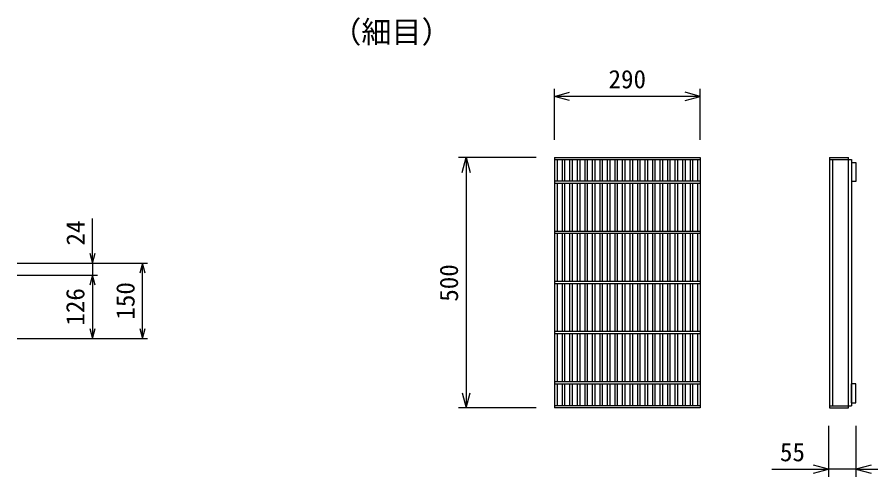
# Model space of a CAD drawing. Units: millimetres, scale not verified. Extents: x -12600 to 12600, y -8910 to 8910.
# Drawn here: x 9244 to 10960, y -4427 to -3510 of the extents above; entities that cross this region are included whole.
import ezdxf
from ezdxf.enums import TextEntityAlignment as Align

# ---------------------------------------------------------------- set-up
doc = ezdxf.new("R2010")
doc.units = ezdxf.units.MM
doc.header["$LTSCALE"] = 30
for name, color, linetype, lineweight in [('0-0_DIM', 7, 'Continuous', 25), ('0-2_HATCH', 6, 'Continuous', 25), ('0-7_TXT', 7, 'Continuous', 25)]:
    doc.layers.add(name, color=color, linetype=linetype, lineweight=lineweight)
doc.styles.add('ＭＳ ゴシック', font='')
doc.styles.get('ＭＳ ゴシック').set_extended_font_data('MS Gothic')

msp = doc.modelspace()

# ---------------------------------------------------------------- linework, layer by layer
at = {"layer": '0-0_DIM'}
for p, q in [((10315.56, -3754.79), (10315.56, -3653.2)), ((10605.56, -3754.79), (10605.56, -3653.2)), ((10605.56, -3668.2), (10315.56, -3668.2)), ((10279.06, -3790.01), (10124.06, -3790.01)), ((10139.06, -3790.01), (10139.06, -4290.01)), ((9394.12, -4001.23), (9394.12, -3912.26)), ((9244.12, -4001.23), (9504.12, -4001.23)), ((9394.12, -4001.23), (9394.12, -4025.22)), ((9494.12, -4151.22), (9494.12, -4001.23)), ((9244.12, -4025.22), (9404.12, -4025.22)), ((9394.12, -4025.22), (9394.12, -4151.22)), ((9244.12, -4151.22), (9504.12, -4151.22)), ((10279.06, -4290.01), (10124.06, -4290.01)), ((10861.46, -4325.73), (10861.46, -4427.32)), ((10916.46, -4325.73), (10916.46, -4427.32)), ((10748.85, -4412.32), (10861.46, -4412.32)), ((10916.46, -4412.32), (10861.46, -4412.32)), ((10916.46, -4412.32), (10959.93, -4412.32))]:
    msp.add_line(p, q, dxfattribs=at)
for points in [[(10345.56, -3676.24), (10315.56, -3668.2), (10345.56, -3660.16)], [(10575.56, -3676.24), (10605.56, -3668.2), (10575.56, -3660.16)], [(10131.02, -3820.01), (10139.06, -3790.01), (10147.1, -3820.01)], [(9388.77, -3981.23), (9394.12, -4001.23), (9399.48, -3981.23)], [(9499.48, -4021.23), (9494.12, -4001.23), (9488.77, -4021.23)], [(9399.48, -4045.22), (9394.12, -4025.22), (9388.77, -4045.22)], [(9388.77, -4131.22), (9394.12, -4151.22), (9399.48, -4131.22)], [(9488.77, -4131.22), (9494.12, -4151.22), (9499.48, -4131.22)], [(10131.02, -4260.01), (10139.06, -4290.01), (10147.1, -4260.01)], [(10831.46, -4420.36), (10861.46, -4412.32), (10831.46, -4404.28)], [(10946.46, -4404.28), (10916.46, -4412.32), (10946.46, -4420.36)]]:
    msp.add_lwpolyline(points, dxfattribs=at)
at = {"layer": '0-2_HATCH'}
for p, q in [((10315.56, -3790.01), (10605.56, -3790.01)), ((10315.56, -3790.01), (10315.56, -4290.01)), ((10605.56, -3790.01), (10605.56, -4290.01)), ((10863.46, -3790.01), (10863.46, -4290.01)), ((10863.46, -3790.01), (10901.46, -3790.01)), ((10901.46, -4290.01), (10901.46, -3790.01)), ((10315.56, -3794.51), (10605.56, -3794.51)), ((10320.56, -3794.51), (10320.56, -3837.01)), ((10330.56, -3794.51), (10330.56, -3837.01)), ((10335.56, -3794.51), (10335.56, -3837.01)), ((10345.56, -3794.51), (10345.56, -3837.01)), ((10350.56, -3794.51), (10350.56, -3837.01)), ((10360.56, -3794.51), (10360.56, -3837.01)), ((10365.56, -3794.51), (10365.56, -3837.01)), ((10375.56, -3794.51), (10375.56, -3837.01)), ((10380.56, -3794.51), (10380.56, -3837.01)), ((10390.56, -3794.51), (10390.56, -3837.01)), ((10395.56, -3794.51), (10395.56, -3837.01)), ((10405.56, -3794.51), (10405.56, -3837.01)), ((10410.56, -3794.51), (10410.56, -3837.01)), ((10420.56, -3794.51), (10420.56, -3837.01)), ((10425.56, -3794.51), (10425.56, -3837.01)), ((10435.56, -3794.51), (10435.56, -3837.01)), ((10440.56, -3794.51), (10440.56, -3837.01)), ((10450.56, -3794.51), (10450.56, -3837.01)), ((10455.56, -3794.51), (10455.56, -3837.01)), ((10465.56, -3794.51), (10465.56, -3837.01)), ((10470.56, -3794.51), (10470.56, -3837.01)), ((10480.56, -3794.51), (10480.56, -3837.01)), ((10485.56, -3794.51), (10485.56, -3837.01)), ((10495.56, -3794.51), (10495.56, -3837.01)), ((10500.56, -3794.51), (10500.56, -3837.01)), ((10510.56, -3794.51), (10510.56, -3837.01)), ((10515.56, -3794.51), (10515.56, -3837.01)), ((10525.56, -3794.51), (10525.56, -3837.01)), ((10530.56, -3794.51), (10530.56, -3837.01)), ((10540.56, -3794.51), (10540.56, -3837.01)), ((10545.56, -3794.51), (10545.56, -3837.01)), ((10555.56, -3794.51), (10555.56, -3837.01)), ((10560.56, -3794.51), (10560.56, -3837.01)), ((10570.56, -3794.51), (10570.56, -3837.01)), ((10575.56, -3794.51), (10575.56, -3837.01)), ((10585.56, -3794.51), (10585.56, -3837.01)), ((10590.56, -3794.51), (10590.56, -3837.01)), ((10600.56, -3794.51), (10600.56, -3837.01)), ((10605.56, -3794.51), (10605.56, -3837.01)), ((10863.46, -3794.51), (10907.46, -3794.51)), ((10869.46, -3794.51), (10869.46, -4285.51)), ((10907.46, -3794.51), (10907.46, -4285.51)), ((10907.46, -3800.01), (10916.46, -3800.01)), ((10907.46, -3800.01), (10907.46, -3838.01)), ((10916.46, -3800.01), (10916.46, -3838.01)), ((10315.56, -3837.01), (10605.56, -3837.01)), ((10315.56, -3841.51), (10605.56, -3841.51)), ((10320.56, -3841.51), (10320.56, -3937.01)), ((10330.56, -3841.51), (10330.56, -3937.01)), ((10335.56, -3841.51), (10335.56, -3937.01)), ((10345.56, -3841.51), (10345.56, -3937.01)), ((10350.56, -3841.51), (10350.56, -3937.01)), ((10360.56, -3841.51), (10360.56, -3937.01)), ((10365.56, -3841.51), (10365.56, -3937.01)), ((10375.56, -3841.51), (10375.56, -3937.01)), ((10380.56, -3841.51), (10380.56, -3937.01)), ((10390.56, -3841.51), (10390.56, -3937.01)), ((10395.56, -3841.51), (10395.56, -3937.01)), ((10405.56, -3841.51), (10405.56, -3937.01)), ((10410.56, -3841.51), (10410.56, -3937.01)), ((10420.56, -3841.51), (10420.56, -3937.01)), ((10425.56, -3841.51), (10425.56, -3937.01)), ((10435.56, -3841.51), (10435.56, -3937.01)), ((10440.56, -3841.51), (10440.56, -3937.01)), ((10450.56, -3841.51), (10450.56, -3937.01)), ((10455.56, -3841.51), (10455.56, -3937.01)), ((10465.56, -3841.51), (10465.56, -3937.01)), ((10470.56, -3841.51), (10470.56, -3937.01)), ((10480.56, -3841.51), (10480.56, -3937.01)), ((10485.56, -3841.51), (10485.56, -3937.01)), ((10495.56, -3841.51), (10495.56, -3937.01)), ((10500.56, -3841.51), (10500.56, -3937.01)), ((10510.56, -3841.51), (10510.56, -3937.01)), ((10515.56, -3841.51), (10515.56, -3937.01)), ((10525.56, -3841.51), (10525.56, -3937.01)), ((10530.56, -3841.51), (10530.56, -3937.01)), ((10540.56, -3841.51), (10540.56, -3937.01)), ((10545.56, -3841.51), (10545.56, -3937.01)), ((10555.56, -3841.51), (10555.56, -3937.01)), ((10560.56, -3841.51), (10560.56, -3937.01)), ((10570.56, -3841.51), (10570.56, -3937.01)), ((10575.56, -3841.51), (10575.56, -3937.01)), ((10585.56, -3841.51), (10585.56, -3937.01)), ((10590.56, -3841.51), (10590.56, -3937.01)), ((10600.56, -3841.51), (10600.56, -3937.01)), ((10605.56, -3841.51), (10605.56, -3937.01)), ((10916.46, -3838.01), (10907.46, -3838.01)), ((10315.56, -3937.01), (10605.56, -3937.01)), ((10315.56, -3941.51), (10605.56, -3941.51)), ((10320.56, -3941.51), (10320.56, -4037.01)), ((10330.56, -3941.51), (10330.56, -4037.01)), ((10335.56, -3941.51), (10335.56, -4037.01)), ((10345.56, -3941.51), (10345.56, -4037.01)), ((10350.56, -3941.51), (10350.56, -4037.01)), ((10360.56, -3941.51), (10360.56, -4037.01)), ((10365.56, -3941.51), (10365.56, -4037.01)), ((10375.56, -3941.51), (10375.56, -4037.01)), ((10380.56, -3941.51), (10380.56, -4037.01)), ((10390.56, -3941.51), (10390.56, -4037.01)), ((10395.56, -3941.51), (10395.56, -4037.01)), ((10405.56, -3941.51), (10405.56, -4037.01)), ((10410.56, -3941.51), (10410.56, -4037.01)), ((10420.56, -3941.51), (10420.56, -4037.01)), ((10425.56, -3941.51), (10425.56, -4037.01)), ((10435.56, -3941.51), (10435.56, -4037.01)), ((10440.56, -3941.51), (10440.56, -4037.01)), ((10450.56, -3941.51), (10450.56, -4037.01)), ((10455.56, -3941.51), (10455.56, -4037.01)), ((10465.56, -3941.51), (10465.56, -4037.01)), ((10470.56, -3941.51), (10470.56, -4037.01)), ((10480.56, -3941.51), (10480.56, -4037.01)), ((10485.56, -3941.51), (10485.56, -4037.01)), ((10495.56, -3941.51), (10495.56, -4037.01)), ((10500.56, -3941.51), (10500.56, -4037.01)), ((10510.56, -3941.51), (10510.56, -4037.01)), ((10515.56, -3941.51), (10515.56, -4037.01)), ((10525.56, -3941.51), (10525.56, -4037.01)), ((10530.56, -3941.51), (10530.56, -4037.01)), ((10540.56, -3941.51), (10540.56, -4037.01)), ((10545.56, -3941.51), (10545.56, -4037.01)), ((10555.56, -3941.51), (10555.56, -4037.01)), ((10560.56, -3941.51), (10560.56, -4037.01)), ((10570.56, -3941.51), (10570.56, -4037.01)), ((10575.56, -3941.51), (10575.56, -4037.01)), ((10585.56, -3941.51), (10585.56, -4037.01)), ((10590.56, -3941.51), (10590.56, -4037.01)), ((10600.56, -3941.51), (10600.56, -4037.01)), ((10605.56, -3941.51), (10605.56, -4037.01)), ((10315.56, -4037.01), (10605.56, -4037.01)), ((10315.56, -4041.51), (10605.56, -4041.51)), ((10320.56, -4041.51), (10320.56, -4137.01)), ((10330.56, -4041.51), (10330.56, -4137.01)), ((10335.56, -4041.51), (10335.56, -4137.01)), ((10345.56, -4041.51), (10345.56, -4137.01)), ((10350.56, -4041.51), (10350.56, -4137.01)), ((10360.56, -4041.51), (10360.56, -4137.01)), ((10365.56, -4041.51), (10365.56, -4137.01)), ((10375.56, -4041.51), (10375.56, -4137.01)), ((10380.56, -4041.51), (10380.56, -4137.01)), ((10390.56, -4041.51), (10390.56, -4137.01)), ((10395.56, -4041.51), (10395.56, -4137.01)), ((10405.56, -4041.51), (10405.56, -4137.01)), ((10410.56, -4041.51), (10410.56, -4137.01)), ((10420.56, -4041.51), (10420.56, -4137.01)), ((10425.56, -4041.51), (10425.56, -4137.01)), ((10435.56, -4041.51), (10435.56, -4137.01)), ((10440.56, -4041.51), (10440.56, -4137.01)), ((10450.56, -4041.51), (10450.56, -4137.01)), ((10455.56, -4041.51), (10455.56, -4137.01)), ((10465.56, -4041.51), (10465.56, -4137.01)), ((10470.56, -4041.51), (10470.56, -4137.01)), ((10480.56, -4041.51), (10480.56, -4137.01)), ((10485.56, -4041.51), (10485.56, -4137.01)), ((10495.56, -4041.51), (10495.56, -4137.01)), ((10500.56, -4041.51), (10500.56, -4137.01)), ((10510.56, -4041.51), (10510.56, -4137.01)), ((10515.56, -4041.51), (10515.56, -4137.01)), ((10525.56, -4041.51), (10525.56, -4137.01)), ((10530.56, -4041.51), (10530.56, -4137.01)), ((10540.56, -4041.51), (10540.56, -4137.01)), ((10545.56, -4041.51), (10545.56, -4137.01)), ((10555.56, -4041.51), (10555.56, -4137.01)), ((10560.56, -4041.51), (10560.56, -4137.01)), ((10570.56, -4041.51), (10570.56, -4137.01)), ((10575.56, -4041.51), (10575.56, -4137.01)), ((10585.56, -4041.51), (10585.56, -4137.01)), ((10590.56, -4041.51), (10590.56, -4137.01)), ((10600.56, -4041.51), (10600.56, -4137.01)), ((10605.56, -4041.51), (10605.56, -4137.01)), ((10315.56, -4137.01), (10605.56, -4137.01)), ((10315.56, -4141.51), (10605.56, -4141.51)), ((10320.56, -4141.51), (10320.56, -4237.01)), ((10330.56, -4141.51), (10330.56, -4237.01)), ((10335.56, -4141.51), (10335.56, -4237.01)), ((10345.56, -4141.51), (10345.56, -4237.01)), ((10350.56, -4141.51), (10350.56, -4237.01)), ((10360.56, -4141.51), (10360.56, -4237.01)), ((10365.56, -4141.51), (10365.56, -4237.01)), ((10375.56, -4141.51), (10375.56, -4237.01)), ((10380.56, -4141.51), (10380.56, -4237.01)), ((10390.56, -4141.51), (10390.56, -4237.01)), ((10395.56, -4141.51), (10395.56, -4237.01)), ((10405.56, -4141.51), (10405.56, -4237.01)), ((10410.56, -4141.51), (10410.56, -4237.01)), ((10420.56, -4141.51), (10420.56, -4237.01)), ((10425.56, -4141.51), (10425.56, -4237.01)), ((10435.56, -4141.51), (10435.56, -4237.01)), ((10440.56, -4141.51), (10440.56, -4237.01)), ((10450.56, -4141.51), (10450.56, -4237.01)), ((10455.56, -4141.51), (10455.56, -4237.01)), ((10465.56, -4141.51), (10465.56, -4237.01)), ((10470.56, -4141.51), (10470.56, -4237.01)), ((10480.56, -4141.51), (10480.56, -4237.01)), ((10485.56, -4141.51), (10485.56, -4237.01)), ((10495.56, -4141.51), (10495.56, -4237.01)), ((10500.56, -4141.51), (10500.56, -4237.01)), ((10510.56, -4141.51), (10510.56, -4237.01)), ((10515.56, -4141.51), (10515.56, -4237.01)), ((10525.56, -4141.51), (10525.56, -4237.01)), ((10530.56, -4141.51), (10530.56, -4237.01)), ((10540.56, -4141.51), (10540.56, -4237.01)), ((10545.56, -4141.51), (10545.56, -4237.01)), ((10555.56, -4141.51), (10555.56, -4237.01)), ((10560.56, -4141.51), (10560.56, -4237.01)), ((10570.56, -4141.51), (10570.56, -4237.01)), ((10575.56, -4141.51), (10575.56, -4237.01)), ((10585.56, -4141.51), (10585.56, -4237.01)), ((10590.56, -4141.51), (10590.56, -4237.01)), ((10600.56, -4141.51), (10600.56, -4237.01)), ((10605.56, -4141.51), (10605.56, -4237.01)), ((10315.56, -4237.01), (10605.56, -4237.01)), ((10315.56, -4241.51), (10605.56, -4241.51)), ((10320.56, -4241.51), (10320.56, -4285.51)), ((10330.56, -4241.51), (10330.56, -4285.51)), ((10335.56, -4241.51), (10335.56, -4285.51)), ((10345.56, -4241.51), (10345.56, -4285.51)), ((10350.56, -4241.51), (10350.56, -4285.51)), ((10360.56, -4241.51), (10360.56, -4285.51)), ((10365.56, -4241.51), (10365.56, -4285.51)), ((10375.56, -4241.51), (10375.56, -4285.51)), ((10380.56, -4241.51), (10380.56, -4285.51)), ((10390.56, -4241.51), (10390.56, -4285.51)), ((10395.56, -4241.51), (10395.56, -4285.51)), ((10405.56, -4241.51), (10405.56, -4285.51)), ((10410.56, -4241.51), (10410.56, -4285.51)), ((10420.56, -4241.51), (10420.56, -4285.51)), ((10425.56, -4241.51), (10425.56, -4285.51)), ((10435.56, -4241.51), (10435.56, -4285.51)), ((10440.56, -4241.51), (10440.56, -4285.51)), ((10450.56, -4241.51), (10450.56, -4285.51)), ((10455.56, -4241.51), (10455.56, -4285.51)), ((10465.56, -4241.51), (10465.56, -4285.51)), ((10470.56, -4241.51), (10470.56, -4285.51)), ((10480.56, -4241.51), (10480.56, -4285.51)), ((10485.56, -4241.51), (10485.56, -4285.51)), ((10495.56, -4241.51), (10495.56, -4285.51)), ((10500.56, -4241.51), (10500.56, -4285.51)), ((10510.56, -4241.51), (10510.56, -4285.51)), ((10515.56, -4241.51), (10515.56, -4285.51)), ((10525.56, -4241.51), (10525.56, -4285.51)), ((10530.56, -4241.51), (10530.56, -4285.51)), ((10540.56, -4241.51), (10540.56, -4285.51)), ((10545.56, -4241.51), (10545.56, -4285.51)), ((10555.56, -4241.51), (10555.56, -4285.51)), ((10560.56, -4241.51), (10560.56, -4285.51)), ((10570.56, -4241.51), (10570.56, -4285.51)), ((10575.56, -4241.51), (10575.56, -4285.51)), ((10585.56, -4241.51), (10585.56, -4285.51)), ((10590.56, -4241.51), (10590.56, -4285.51)), ((10600.56, -4241.51), (10600.56, -4285.51)), ((10605.56, -4241.51), (10605.56, -4285.51)), ((10916.46, -4242.01), (10907.46, -4242.01)), ((10907.46, -4280.01), (10907.46, -4242.01)), ((10916.46, -4280.01), (10916.46, -4242.01)), ((10605.56, -4285.51), (10315.56, -4285.51)), ((10863.46, -4285.51), (10907.46, -4285.51)), ((10907.46, -4280.01), (10916.46, -4280.01)), ((10605.56, -4290.01), (10315.56, -4290.01)), ((10863.46, -4290.01), (10901.46, -4290.01))]:
    msp.add_line(p, q, dxfattribs=at)

# ---------------------------------------------------------------- texts
at = {"layer": '0-0_DIM', "style": 'ＭＳ ゴシック'}
for s, p in [('290', (10423.06, -3663.2)), ('55', (10764.83, -4407.32))]:
    msp.add_text(s, height=36.66, dxfattribs=at).set_placement(p, align=Align.BOTTOM_LEFT)
for s, p in [('24', (9389.65, -3965.93)), ('500', (10134.06, -4078.01)), ('150', (9489.12, -4113.72)), ('126', (9389.12, -4125.72))]:
    msp.add_text(s, height=36.66, rotation=90, dxfattribs=at).set_placement(p, align=Align.BOTTOM_LEFT)
at = {"layer": '0-7_TXT', "style": 'ＭＳ ゴシック'}
msp.add_text('（細目）', height=43.99, dxfattribs=at).set_placement((9870.24, -3574.83), align=Align.BOTTOM_LEFT)

doc.saveas('drawing.dxf')
